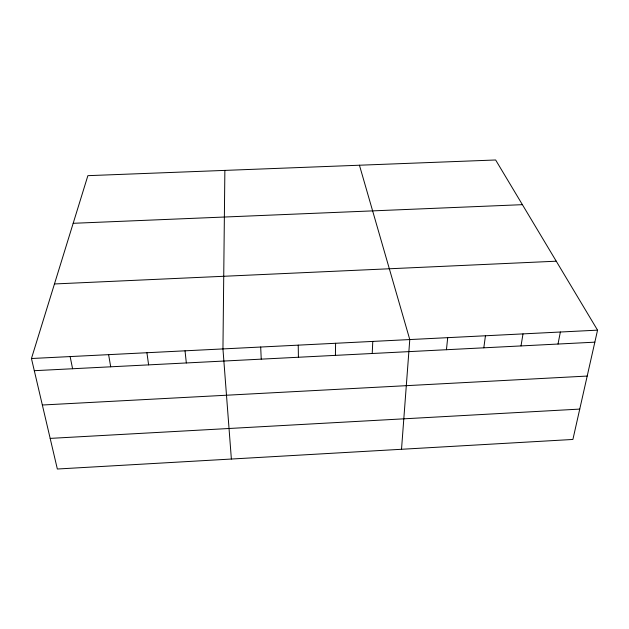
<?xml version="1.0" encoding="UTF-8"?>
<svg xmlns="http://www.w3.org/2000/svg" width="629" height="629" viewBox="0 0 629 629"><rect width="100%" height="100%" fill="white"/><g stroke="black" fill="none" stroke-linecap="round" stroke-linejoin="round"><path stroke-width="0.94" d="M224.868 170.396L222.949 348.922L231.37 459.036M335.414 355.369L335.595 343.277M372.226 353.498L372.777 341.413M401.514 449.279L409.778 339.566L359.442 165.223M446.433 349.716L447.706 337.663M483.811 347.813L485.454 335.776M521.009 345.926L523.006 333.889M558.017 344.039L560.368 332.018M597.55 330.154L572.901 439.451L57.349 469.014L31.45 358.514L87.879 175.664L495.644 159.986L597.55 330.154L31.45 358.514M50.171 438.389L579.749 409.094M42.347 405.013L587.195 376.063M34.304 370.693L594.845 342.168M54.456 283.962L556.256 261.2M73.176 223.303L522.408 204.669M70.133 356.58L72.594 368.743M108.62 354.654L110.696 366.809M146.919 352.735L148.609 364.875M185.028 350.825L186.333 362.957M260.689 347.035L261.239 359.143M298.232 345.148L298.413 357.248"/></g></svg>
